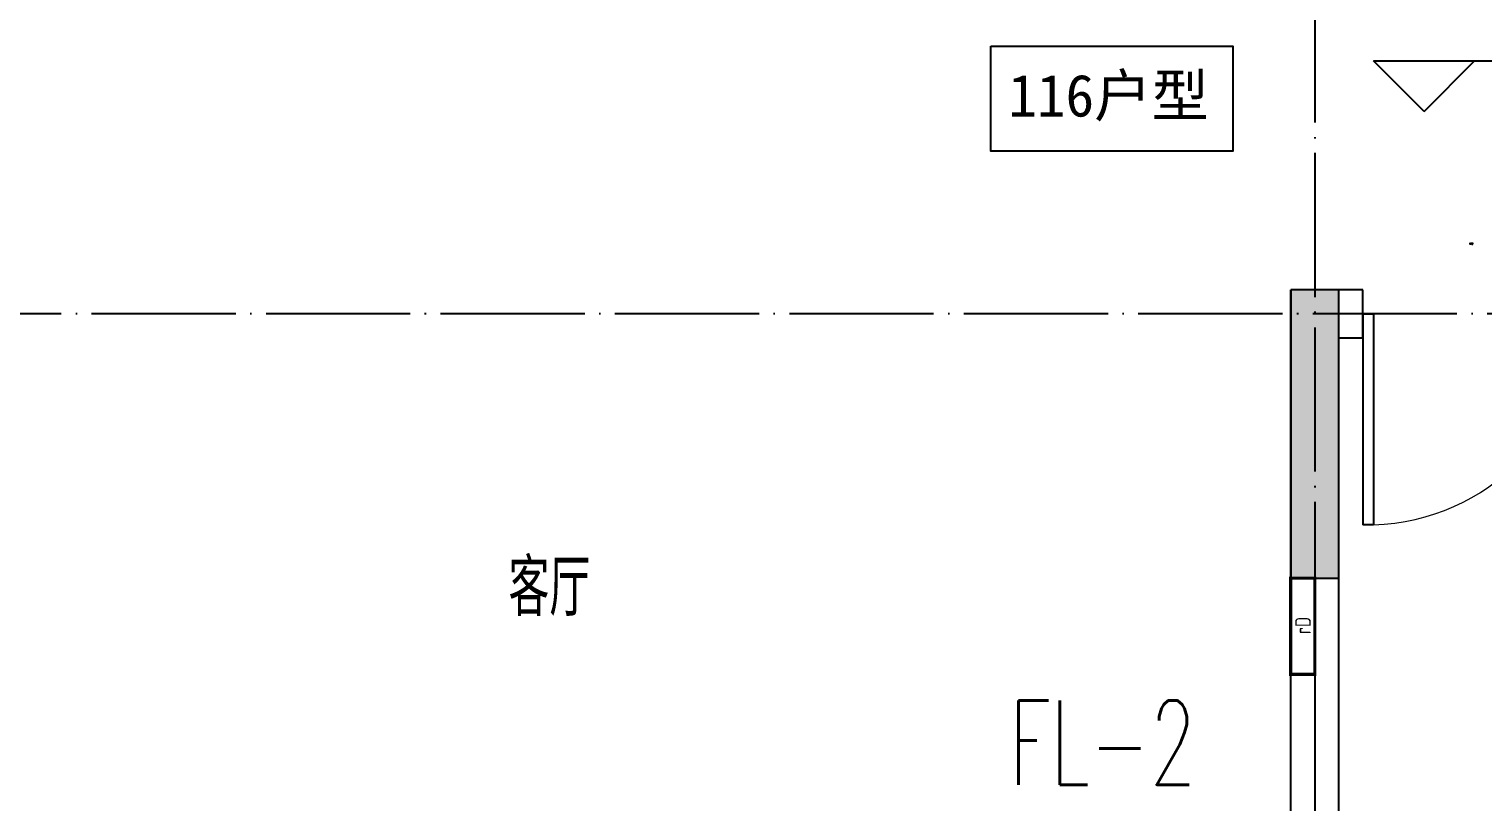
# Model space of a CAD drawing. Extents: x 27938 to 1507990, y 110129 to 923079.
# Drawn here: x 831867 to 837917, y 521009 to 524226 of the extents above; entities that cross this region are included whole.
import ezdxf

# ---------------------------------------------------------------- set-up
doc = ezdxf.new("R2010")
doc.units = 0
doc.header["$LTSCALE"] = 1000
doc.header["$MEASUREMENT"] = 0
doc.linetypes.add('DOTE', pattern=[2.42, 2, -0.2, 0.02, -0.2])
for name, color, linetype in [('COLUMN', 9, 'Continuous'), ('DIM_ELEV', 3, 'Continuous'), ('DIM_废水', 31, 'Continuous'), ('DOTE', 1, 'Continuous'), ('PUB_HATCH', 8, 'Continuous'), ('PUB_TEXT', 4, 'Continuous'), ('WALL', 9, 'Continuous'), ('WINDOW', 4, 'Continuous'), ('WINDOW_TEXT', 7, 'Continuous')]:
    doc.layers.add(name, color=color, linetype=linetype)
doc.layers.add('EQUIP-消防', color=3, linetype='Continuous', lineweight=20)
doc.styles.add('_TCH_WINDOW', font='SIMPLEX.shx', dxfattribs={"width": 0.7, "height": 3.5, "bigfont": 'GBCBIG.shx'})
doc.styles.add('_TWT_SERIAL', font='SIMPLEX', dxfattribs={"width": 0.8, "height": 3.5, "bigfont": 'HZTXT'})
doc.styles.get("Standard").update_dxf_attribs({"font": 'gbenor.shx', "bigfont": 'gbcbig.shx'})
doc.styles.add('房间名称', font='TSSDENG', dxfattribs={"width": 0.8, "bigfont": 'HZTXT'})
doc.styles.add('黑体', font='simhei.ttf')

# ---------------------------------------------------------------- blocks, each defined once
blk = doc.blocks.new('GDGDGDSDA')
at = {"layer": 'DOTE', "color": 0, "linetype": 'DOTE', "ltscale": 0.3}
for p, q in [((428635, 370658.3), (428634.8, 359558.3)), ((471334.8, 366358.3), (417334.8, 366358.3))]:
    blk.add_line(p, q, dxfattribs=at)
blk = doc.blocks.new('GFDGFSDFGD')
at = {"layer": 'PUB_HATCH'}
blk.add_hatch(color=0, dxfattribs=at).paths.add_polyline_path([(429816.6, 368723.7), (429816.6, 367523.7), (430016.6, 367523.7), (430016.6, 368723.7)])
at = {"layer": 'COLUMN', "color": 0}
for p, q in [((429816.6, 368723.7), (429816.6, 367523.7)), ((430016.6, 368723.7), (429816.6, 368723.7)), ((430016.6, 367523.7), (430016.6, 368723.7)), ((429816.6, 367523.7), (430016.6, 367523.7))]:
    blk.add_line(p, q, dxfattribs=at)
blk = doc.blocks.new('FSFSFSFSEG')
at = {"layer": 'EQUIP-消防', "const_width": 12.8}
blk.add_lwpolyline([(136866.6, 335152.5), (136466.6, 335152.5), (136466.6, 335052.5), (136866.6, 335052.5)], close=True, dxfattribs=at)
at = {"layer": 'PUB_TEXT', "color": 7, "true_color": 0xffffff, "style": '房间名称', "width": 0.8}
blk.add_text('rD', height=64.8, dxfattribs=at).set_placement((136633.7, 335069))
blk = doc.blocks.new('GHFHFHTFHCSDCS')
at = {"rotation": 89.99999999297357}
blk.add_blockref('FSFSFSFSEG', (764969.1, 230657.2), dxfattribs=at)
blk = doc.blocks.new('$DorLib2D$00000001')
at = {"color": 0}
for p, q in [((0.45, 0.975), (0.5, 0.975)), ((0.45, 0), (0.45, 0.975)), ((0.5, 0), (0.5, 0.975)), ((0.5, 0), (0.45, 0))]:
    blk.add_line(p, q, dxfattribs=at)
at = {"color": 0, "lineweight": 13}
blk.add_arc((0.475, 0), 0.975, 91.46928, 180, dxfattribs=at)

msp = doc.modelspace()

# ---------------------------------------------------------------- linework, layer by layer
at = {"color": 8}
msp.add_lwpolyline([(835869.5, 524154.1), (836875.5, 524154.1), (836875.5, 523718.1), (835869.5, 523718.1)], close=True, dxfattribs=at)
at = {"layer": 'DIM_ELEV', "color": 8}
for p, q in [((837671.5, 523883.2), (837461.5, 524093.2)), ((837461.5, 524093.2), (838392.4, 524093.2)), ((837671.5, 523883.2), (837881.5, 524093.2))]:
    msp.add_line(p, q, dxfattribs=at)
at = {"layer": 'WALL', "color": 8}
for p, q in [((837116.6, 520140.4), (837116.6, 523140.4)), ((837416.6, 523140.4), (837116.6, 523140.4)), ((837416.6, 522940.4), (837416.6, 523140.4)), ((837316.6, 520040.4), (837316.6, 522940.4)), ((837316.6, 522940.4), (837416.6, 522940.4))]:
    msp.add_line(p, q, dxfattribs=at)

# ---------------------------------------------------------------- block references
at = {"color": 8}
for name in ['GFDGFSDFGD', 'GHFHFHTFHCSDCS']:
    msp.add_blockref(name, (407300, 154416.7), dxfattribs=at)
at = {"layer": 'DOTE', "color": 169}
msp.add_blockref('GDGDGDSDA', (408581.8, 156682.1), dxfattribs=at)
at = {"layer": 'WINDOW', "color": 8}
ref = msp.add_blockref('$DorLib2D$00000001', (837866.6, 523040.4), dxfattribs=dict(at, xscale=900, yscale=900, zscale=900, rotation=179.9999999988986))
ref.add_attrib('A', 'M0922', (837859.7, 523330), dxfattribs={"layer": 'WINDOW_TEXT', "color": 8, "ltscale": 0.5, "height": 5.95, "rotation": 360, "style": '_TCH_WINDOW', "width": 0.494118})

# ---------------------------------------------------------------- texts
at = {"color": 8, "style": '黑体'}
msp.add_text('116户型', height=175, dxfattribs=at).set_placement((835941.6, 523861.9))
at = {"layer": 'DIM_废水', "color": 7, "style": '_TWT_SERIAL', "width": 0.64}
msp.add_text('FL-2', height=350, dxfattribs=at).set_placement((835944.9, 521081.2))
at = {"layer": 'PUB_TEXT', "color": 8}
msp.add_text('客厅', height=236.31, dxfattribs=at).set_placement((833861.5, 521782.9))

doc.saveas('drawing.dxf')
